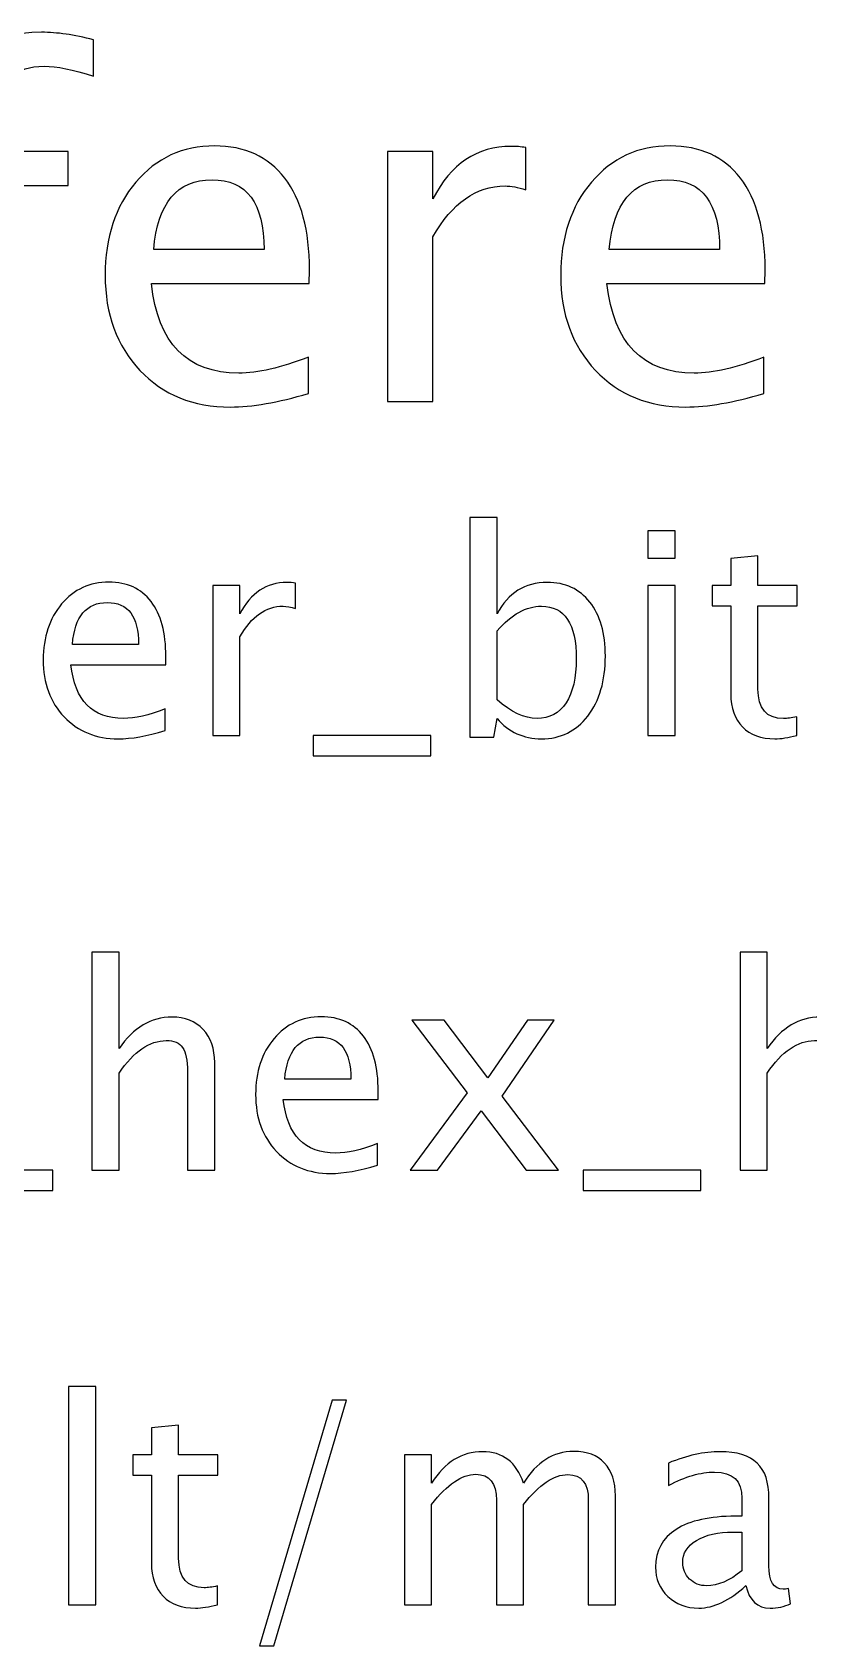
# Model space of a CAD drawing. Header units: centimetres. Extents: x -50 to 50, y -51 to 59.
# Drawn here: x 1.07 to 4.56, y 43.58 to 50.83 of the extents above; entities that cross this region are included whole.
import ezdxf

# ---------------------------------------------------------------- set-up
doc = ezdxf.new("R2010")
doc.units = ezdxf.units.CM
doc.header["$MEASUREMENT"] = 0
doc.layers.add('Layer 1', color=7, linetype='Continuous')

msp = doc.modelspace()

# ---------------------------------------------------------------- linework, layer by layer
at = {"layer": 'Layer 1'}
for points, knots in [([(0.7465, 49.17044), (0.7465, 49.17044), (0.7465, 50.13987), (0.7465, 50.13987), (0.7465, 50.13987), (0.7465, 50.13987), (0.5874, 50.13987), (0.5874, 50.13987), (0.5874, 50.13987), (0.5874, 50.13987), (0.5874, 50.29228), (0.5874, 50.29228), (0.5874, 50.29228), (0.5874, 50.29228), (0.7465, 50.29228), (0.7465, 50.29228), (0.7465, 50.29228), (0.7465, 50.29228), (0.7465, 50.42668), (0.7465, 50.42668), (0.7465, 50.42668), (0.7465, 50.69409), (0.86856, 50.82779), (1.11268, 50.82779), (1.11268, 50.82779), (1.18112, 50.82779), (1.25873, 50.8165), (1.34552, 50.79393), (1.34552, 50.79393), (1.34552, 50.79393), (1.34552, 50.63094), (1.34552, 50.63094), (1.34552, 50.63094), (1.25344, 50.66058), (1.17971, 50.67539), (1.12433, 50.67539), (1.12433, 50.67539), (1.05695, 50.67539), (1.01108, 50.65952), (0.98674, 50.62741), (0.98674, 50.62741), (0.96205, 50.59531), (0.9497, 50.53569), (0.9497, 50.44856), (0.9497, 50.44856), (0.9497, 50.44856), (0.9497, 50.29228), (0.9497, 50.29228), (0.9497, 50.29228), (0.9497, 50.29228), (1.23157, 50.29228), (1.23157, 50.29228), (1.23157, 50.29228), (1.23157, 50.29228), (1.23157, 50.13987), (1.23157, 50.13987), (1.23157, 50.13987), (1.23157, 50.13987), (0.9497, 50.13987), (0.9497, 50.13987), (0.9497, 50.13987), (0.9497, 50.13987), (0.9497, 49.17044), (0.9497, 49.17044), (0.9497, 49.17044), (0.9497, 49.17044), (0.7465, 49.17044), (0.7465, 49.17044)], [0, 0, 0, 0, 0.0555556, 0.0555556, 0.0555556, 0.0555556, 0.1111111, 0.1111111, 0.1111111, 0.1111111, 0.1666667, 0.1666667, 0.1666667, 0.1666667, 0.2222222, 0.2222222, 0.2222222, 0.2222222, 0.2777778, 0.2777778, 0.2777778, 0.2777778, 0.3333333, 0.3333333, 0.3333333, 0.3333333, 0.3888889, 0.3888889, 0.3888889, 0.3888889, 0.4444444, 0.4444444, 0.4444444, 0.4444444, 0.5, 0.5, 0.5, 0.5, 0.5555556, 0.5555556, 0.5555556, 0.5555556, 0.6111111, 0.6111111, 0.6111111, 0.6111111, 0.6666667, 0.6666667, 0.6666667, 0.6666667, 0.7222222, 0.7222222, 0.7222222, 0.7222222, 0.7777778, 0.7777778, 0.7777778, 0.7777778, 0.8333333, 0.8333333, 0.8333333, 0.8333333, 0.8888889, 0.8888889, 0.8888889, 0.8888889, 1, 1, 1, 1]), ([(2.31001, 49.20642), (2.17349, 49.1655), (2.05672, 49.14504), (1.95935, 49.14504), (1.95935, 49.14504), (1.79319, 49.14504), (1.65808, 49.20007), (1.55401, 49.30979), (1.55401, 49.30979), (1.44994, 49.4195), (1.39773, 49.56167), (1.39773, 49.73665), (1.39773, 49.73665), (1.39773, 49.90634), (1.44359, 50.04568), (1.53567, 50.15469), (1.53567, 50.15469), (1.62774, 50.26335), (1.74557, 50.31768), (1.88915, 50.31768), (1.88915, 50.31768), (2.02497, 50.31768), (2.1301, 50.26934), (2.20418, 50.17268), (2.20418, 50.17268), (2.27826, 50.07602), (2.31531, 49.93914), (2.31531, 49.7617), (2.31531, 49.7617), (2.31531, 49.7617), (2.31425, 49.69961), (2.31425, 49.69961), (2.31425, 49.69961), (2.31425, 49.69961), (1.60516, 49.69961), (1.60516, 49.69961), (1.60516, 49.69961), (1.6348, 49.4315), (1.76568, 49.29744), (1.99745, 49.29744), (1.99745, 49.29744), (2.08247, 49.29744), (2.18654, 49.32143), (2.31001, 49.36941), (2.31001, 49.36941), (2.31001, 49.36941), (2.31001, 49.20642), (2.31001, 49.20642)], [0, 0, 0, 0, 0.0769231, 0.0769231, 0.0769231, 0.0769231, 0.1538462, 0.1538462, 0.1538462, 0.1538462, 0.2307692, 0.2307692, 0.2307692, 0.2307692, 0.3076923, 0.3076923, 0.3076923, 0.3076923, 0.3846154, 0.3846154, 0.3846154, 0.3846154, 0.4615385, 0.4615385, 0.4615385, 0.4615385, 0.5384615, 0.5384615, 0.5384615, 0.5384615, 0.6153846, 0.6153846, 0.6153846, 0.6153846, 0.6923077, 0.6923077, 0.6923077, 0.6923077, 0.7692308, 0.7692308, 0.7692308, 0.7692308, 0.8461538, 0.8461538, 0.8461538, 0.8461538, 1, 1, 1, 1]), ([(2.66597, 49.17044), (2.66597, 49.17044), (2.66597, 50.29228), (2.66597, 50.29228), (2.66597, 50.29228), (2.66597, 50.29228), (2.86917, 50.29228), (2.86917, 50.29228), (2.86917, 50.29228), (2.86917, 50.29228), (2.86917, 50.08026), (2.86917, 50.08026), (2.86917, 50.08026), (2.94996, 50.23724), (3.06708, 50.31556), (3.22089, 50.31556), (3.22089, 50.31556), (3.2417, 50.31556), (3.26358, 50.31379), (3.28615, 50.31027), (3.28615, 50.31027), (3.28615, 50.31027), (3.28615, 50.12012), (3.28615, 50.12012), (3.28615, 50.12012), (3.25088, 50.13176), (3.21983, 50.13776), (3.19302, 50.13776), (3.19302, 50.13776), (3.0639, 50.13776), (2.95595, 50.06156), (2.86917, 49.90881), (2.86917, 49.90881), (2.86917, 49.90881), (2.86917, 49.17044), (2.86917, 49.17044), (2.86917, 49.17044), (2.86917, 49.17044), (2.66597, 49.17044), (2.66597, 49.17044)], [0, 0, 0, 0, 0.0909091, 0.0909091, 0.0909091, 0.0909091, 0.1818182, 0.1818182, 0.1818182, 0.1818182, 0.2727273, 0.2727273, 0.2727273, 0.2727273, 0.3636364, 0.3636364, 0.3636364, 0.3636364, 0.4545455, 0.4545455, 0.4545455, 0.4545455, 0.5454545, 0.5454545, 0.5454545, 0.5454545, 0.6363636, 0.6363636, 0.6363636, 0.6363636, 0.7272727, 0.7272727, 0.7272727, 0.7272727, 0.8181818, 0.8181818, 0.8181818, 0.8181818, 1, 1, 1, 1]), ([(4.35542, 49.20642), (4.2189, 49.1655), (4.10213, 49.14504), (4.00476, 49.14504), (4.00476, 49.14504), (3.8386, 49.14504), (3.70349, 49.20007), (3.59942, 49.30979), (3.59942, 49.30979), (3.49535, 49.4195), (3.44314, 49.56167), (3.44314, 49.73665), (3.44314, 49.73665), (3.44314, 49.90634), (3.489, 50.04568), (3.58108, 50.15469), (3.58108, 50.15469), (3.67315, 50.26335), (3.79098, 50.31768), (3.93456, 50.31768), (3.93456, 50.31768), (4.07038, 50.31768), (4.17551, 50.26934), (4.24959, 50.17268), (4.24959, 50.17268), (4.32367, 50.07602), (4.36072, 49.93914), (4.36072, 49.7617), (4.36072, 49.7617), (4.36072, 49.7617), (4.35966, 49.69961), (4.35966, 49.69961), (4.35966, 49.69961), (4.35966, 49.69961), (3.65057, 49.69961), (3.65057, 49.69961), (3.65057, 49.69961), (3.68021, 49.4315), (3.81109, 49.29744), (4.04286, 49.29744), (4.04286, 49.29744), (4.12788, 49.29744), (4.23195, 49.32143), (4.35542, 49.36941), (4.35542, 49.36941), (4.35542, 49.36941), (4.35542, 49.20642), (4.35542, 49.20642)], [0, 0, 0, 0, 0.0769231, 0.0769231, 0.0769231, 0.0769231, 0.1538462, 0.1538462, 0.1538462, 0.1538462, 0.2307692, 0.2307692, 0.2307692, 0.2307692, 0.3076923, 0.3076923, 0.3076923, 0.3076923, 0.3846154, 0.3846154, 0.3846154, 0.3846154, 0.4615385, 0.4615385, 0.4615385, 0.4615385, 0.5384615, 0.5384615, 0.5384615, 0.5384615, 0.6153846, 0.6153846, 0.6153846, 0.6153846, 0.6923077, 0.6923077, 0.6923077, 0.6923077, 0.7692308, 0.7692308, 0.7692308, 0.7692308, 0.8461538, 0.8461538, 0.8461538, 0.8461538, 1, 1, 1, 1]), ([(1.61575, 49.85201), (1.61575, 49.85201), (2.11105, 49.85201), (2.11105, 49.85201), (2.11105, 49.85201), (2.11105, 50.06085), (2.03308, 50.16527), (1.87751, 50.16527), (1.87751, 50.16527), (1.72088, 50.16527), (1.63374, 50.06085), (1.61575, 49.85201)], [0, 0, 0, 0, 0.25, 0.25, 0.25, 0.25, 0.5, 0.5, 0.5, 0.5, 1, 1, 1, 1]), ([(3.66116, 49.85201), (3.66116, 49.85201), (4.15646, 49.85201), (4.15646, 49.85201), (4.15646, 49.85201), (4.15646, 50.06085), (4.07849, 50.16527), (3.92292, 50.16527), (3.92292, 50.16527), (3.76629, 50.16527), (3.67915, 50.06085), (3.66116, 49.85201)], [0, 0, 0, 0, 0.25, 0.25, 0.25, 0.25, 0.5, 0.5, 0.5, 0.5, 1, 1, 1, 1]), ([(3.03536, 47.66282), (3.03536, 47.66282), (3.03536, 48.64961), (3.03536, 48.64961), (3.03536, 48.64961), (3.03536, 48.64961), (3.15728, 48.64961), (3.15728, 48.64961), (3.15728, 48.64961), (3.15728, 48.64961), (3.15728, 48.21633), (3.15728, 48.21633), (3.15728, 48.21633), (3.20723, 48.31052), (3.28238, 48.35751), (3.38249, 48.35751), (3.38249, 48.35751), (3.46356, 48.35751), (3.52727, 48.32809), (3.57384, 48.26903), (3.57384, 48.26903), (3.62041, 48.20998), (3.64369, 48.12933), (3.64369, 48.0271), (3.64369, 48.0271), (3.64369, 47.91576), (3.61723, 47.8258), (3.56453, 47.75765), (3.56453, 47.75765), (3.51182, 47.68928), (3.4424, 47.6552), (3.35646, 47.6552), (3.35646, 47.6552), (3.27666, 47.6552), (3.2102, 47.68568), (3.15728, 47.74685), (3.15728, 47.74685), (3.15728, 47.74685), (3.14246, 47.66282), (3.14246, 47.66282), (3.14246, 47.66282), (3.14246, 47.66282), (3.03536, 47.66282), (3.03536, 47.66282)], [0, 0, 0, 0, 0.0833333, 0.0833333, 0.0833333, 0.0833333, 0.1666667, 0.1666667, 0.1666667, 0.1666667, 0.25, 0.25, 0.25, 0.25, 0.3333333, 0.3333333, 0.3333333, 0.3333333, 0.4166667, 0.4166667, 0.4166667, 0.4166667, 0.5, 0.5, 0.5, 0.5, 0.5833333, 0.5833333, 0.5833333, 0.5833333, 0.6666667, 0.6666667, 0.6666667, 0.6666667, 0.75, 0.75, 0.75, 0.75, 0.8333333, 0.8333333, 0.8333333, 0.8333333, 1, 1, 1, 1]), ([(3.83461, 48.46673), (3.83461, 48.46673), (3.83461, 48.58865), (3.83461, 48.58865), (3.83461, 48.58865), (3.83461, 48.58865), (3.95653, 48.58865), (3.95653, 48.58865), (3.95653, 48.58865), (3.95653, 48.58865), (3.95653, 48.46673), (3.95653, 48.46673), (3.95653, 48.46673), (3.95653, 48.46673), (3.83461, 48.46673), (3.83461, 48.46673)], [0, 0, 0, 0, 0.2, 0.2, 0.2, 0.2, 0.4, 0.4, 0.4, 0.4, 0.6, 0.6, 0.6, 0.6, 1, 1, 1, 1]), ([(4.50263, 47.67065), (4.46495, 47.66028), (4.43215, 47.6552), (4.40442, 47.6552), (4.40442, 47.6552), (4.34219, 47.6552), (4.29372, 47.67298), (4.259, 47.70854), (4.259, 47.70854), (4.22408, 47.7441), (4.20672, 47.79342), (4.20672, 47.85671), (4.20672, 47.85671), (4.20672, 47.85671), (4.20672, 48.2521), (4.20672, 48.2521), (4.20672, 48.2521), (4.20672, 48.2521), (4.12248, 48.2521), (4.12248, 48.2521), (4.12248, 48.2521), (4.12248, 48.2521), (4.12248, 48.34354), (4.12248, 48.34354), (4.12248, 48.34354), (4.12248, 48.34354), (4.20672, 48.34354), (4.20672, 48.34354), (4.20672, 48.34354), (4.20672, 48.34354), (4.20672, 48.46525), (4.20672, 48.46525), (4.20672, 48.46525), (4.20672, 48.46525), (4.32864, 48.47689), (4.32864, 48.47689), (4.32864, 48.47689), (4.32864, 48.47689), (4.32864, 48.34354), (4.32864, 48.34354), (4.32864, 48.34354), (4.32864, 48.34354), (4.50517, 48.34354), (4.50517, 48.34354), (4.50517, 48.34354), (4.50517, 48.34354), (4.50517, 48.2521), (4.50517, 48.2521), (4.50517, 48.2521), (4.50517, 48.2521), (4.32864, 48.2521), (4.32864, 48.2521), (4.32864, 48.2521), (4.32864, 48.2521), (4.32864, 47.87872), (4.32864, 47.87872), (4.32864, 47.87872), (4.32864, 47.79067), (4.36695, 47.74664), (4.44336, 47.74664), (4.44336, 47.74664), (4.45966, 47.74664), (4.47935, 47.74939), (4.50263, 47.75468), (4.50263, 47.75468), (4.50263, 47.75468), (4.50263, 47.67065), (4.50263, 47.67065)], [0, 0, 0, 0, 0.0555556, 0.0555556, 0.0555556, 0.0555556, 0.1111111, 0.1111111, 0.1111111, 0.1111111, 0.1666667, 0.1666667, 0.1666667, 0.1666667, 0.2222222, 0.2222222, 0.2222222, 0.2222222, 0.2777778, 0.2777778, 0.2777778, 0.2777778, 0.3333333, 0.3333333, 0.3333333, 0.3333333, 0.3888889, 0.3888889, 0.3888889, 0.3888889, 0.4444444, 0.4444444, 0.4444444, 0.4444444, 0.5, 0.5, 0.5, 0.5, 0.5555556, 0.5555556, 0.5555556, 0.5555556, 0.6111111, 0.6111111, 0.6111111, 0.6111111, 0.6666667, 0.6666667, 0.6666667, 0.6666667, 0.7222222, 0.7222222, 0.7222222, 0.7222222, 0.7777778, 0.7777778, 0.7777778, 0.7777778, 0.8333333, 0.8333333, 0.8333333, 0.8333333, 0.8888889, 0.8888889, 0.8888889, 0.8888889, 1, 1, 1, 1]), ([(1.66715, 47.69203), (1.58524, 47.66748), (1.51517, 47.6552), (1.45675, 47.6552), (1.45675, 47.6552), (1.35706, 47.6552), (1.27599, 47.68822), (1.21355, 47.75405), (1.21355, 47.75405), (1.15111, 47.81988), (1.11978, 47.90518), (1.11978, 48.01017), (1.11978, 48.01017), (1.11978, 48.11198), (1.1473, 48.19559), (1.20254, 48.26099), (1.20254, 48.26099), (1.25779, 48.32618), (1.32848, 48.35878), (1.41463, 48.35878), (1.41463, 48.35878), (1.49612, 48.35878), (1.5592, 48.32978), (1.60365, 48.27179), (1.60365, 48.27179), (1.6481, 48.21379), (1.67033, 48.13166), (1.67033, 48.02519), (1.67033, 48.02519), (1.67033, 48.02519), (1.66969, 47.98794), (1.66969, 47.98794), (1.66969, 47.98794), (1.66969, 47.98794), (1.24424, 47.98794), (1.24424, 47.98794), (1.24424, 47.98794), (1.26202, 47.82707), (1.34055, 47.74664), (1.47961, 47.74664), (1.47961, 47.74664), (1.53063, 47.74664), (1.59307, 47.76103), (1.66715, 47.78982), (1.66715, 47.78982), (1.66715, 47.78982), (1.66715, 47.69203), (1.66715, 47.69203)], [0, 0, 0, 0, 0.0769231, 0.0769231, 0.0769231, 0.0769231, 0.1538462, 0.1538462, 0.1538462, 0.1538462, 0.2307692, 0.2307692, 0.2307692, 0.2307692, 0.3076923, 0.3076923, 0.3076923, 0.3076923, 0.3846154, 0.3846154, 0.3846154, 0.3846154, 0.4615385, 0.4615385, 0.4615385, 0.4615385, 0.5384615, 0.5384615, 0.5384615, 0.5384615, 0.6153846, 0.6153846, 0.6153846, 0.6153846, 0.6923077, 0.6923077, 0.6923077, 0.6923077, 0.7692308, 0.7692308, 0.7692308, 0.7692308, 0.8461538, 0.8461538, 0.8461538, 0.8461538, 1, 1, 1, 1]), ([(1.88072, 47.67044), (1.88072, 47.67044), (1.88072, 48.34354), (1.88072, 48.34354), (1.88072, 48.34354), (1.88072, 48.34354), (2.00264, 48.34354), (2.00264, 48.34354), (2.00264, 48.34354), (2.00264, 48.34354), (2.00264, 48.21633), (2.00264, 48.21633), (2.00264, 48.21633), (2.05111, 48.31052), (2.12139, 48.35751), (2.21367, 48.35751), (2.21367, 48.35751), (2.22616, 48.35751), (2.23928, 48.35645), (2.25283, 48.35434), (2.25283, 48.35434), (2.25283, 48.35434), (2.25283, 48.24025), (2.25283, 48.24025), (2.25283, 48.24025), (2.23166, 48.24723), (2.21304, 48.25083), (2.19695, 48.25083), (2.19695, 48.25083), (2.11948, 48.25083), (2.05471, 48.20511), (2.00264, 48.11346), (2.00264, 48.11346), (2.00264, 48.11346), (2.00264, 47.67044), (2.00264, 47.67044), (2.00264, 47.67044), (2.00264, 47.67044), (1.88072, 47.67044), (1.88072, 47.67044)], [0, 0, 0, 0, 0.0909091, 0.0909091, 0.0909091, 0.0909091, 0.1818182, 0.1818182, 0.1818182, 0.1818182, 0.2727273, 0.2727273, 0.2727273, 0.2727273, 0.3636364, 0.3636364, 0.3636364, 0.3636364, 0.4545455, 0.4545455, 0.4545455, 0.4545455, 0.5454545, 0.5454545, 0.5454545, 0.5454545, 0.6363636, 0.6363636, 0.6363636, 0.6363636, 0.7272727, 0.7272727, 0.7272727, 0.7272727, 0.8181818, 0.8181818, 0.8181818, 0.8181818, 1, 1, 1, 1]), ([(3.83461, 47.67044), (3.83461, 47.67044), (3.83461, 48.34354), (3.83461, 48.34354), (3.83461, 48.34354), (3.83461, 48.34354), (3.95653, 48.34354), (3.95653, 48.34354), (3.95653, 48.34354), (3.95653, 48.34354), (3.95653, 47.67044), (3.95653, 47.67044), (3.95653, 47.67044), (3.95653, 47.67044), (3.83461, 47.67044), (3.83461, 47.67044)], [0, 0, 0, 0, 0.2, 0.2, 0.2, 0.2, 0.4, 0.4, 0.4, 0.4, 0.6, 0.6, 0.6, 0.6, 1, 1, 1, 1]), ([(1.25059, 48.07938), (1.25059, 48.07938), (1.54777, 48.07938), (1.54777, 48.07938), (1.54777, 48.07938), (1.54777, 48.20469), (1.50099, 48.26734), (1.40765, 48.26734), (1.40765, 48.26734), (1.31367, 48.26734), (1.26139, 48.20469), (1.25059, 48.07938)], [0, 0, 0, 0, 0.25, 0.25, 0.25, 0.25, 0.5, 0.5, 0.5, 0.5, 1, 1, 1, 1]), ([(3.15728, 47.83088), (3.22015, 47.77479), (3.28005, 47.74664), (3.33699, 47.74664), (3.33699, 47.74664), (3.39308, 47.74664), (3.43647, 47.77014), (3.46695, 47.81691), (3.46695, 47.81691), (3.49764, 47.86369), (3.51288, 47.92952), (3.51288, 48.01461), (3.51288, 48.01461), (3.51288, 48.17209), (3.46081, 48.25083), (3.35667, 48.25083), (3.35667, 48.25083), (3.28851, 48.25083), (3.22205, 48.214), (3.15728, 48.14013), (3.15728, 48.14013), (3.15728, 48.14013), (3.15728, 47.83088), (3.15728, 47.83088)], [0, 0, 0, 0, 0.1428571, 0.1428571, 0.1428571, 0.1428571, 0.2857143, 0.2857143, 0.2857143, 0.2857143, 0.4285714, 0.4285714, 0.4285714, 0.4285714, 0.5714286, 0.5714286, 0.5714286, 0.5714286, 0.7142857, 0.7142857, 0.7142857, 0.7142857, 1, 1, 1, 1]), ([(2.33178, 47.579), (2.33178, 47.579), (2.33178, 47.67044), (2.33178, 47.67044), (2.33178, 47.67044), (2.33178, 47.67044), (2.8601, 47.67044), (2.8601, 47.67044), (2.8601, 47.67044), (2.8601, 47.67044), (2.8601, 47.579), (2.8601, 47.579), (2.8601, 47.579), (2.8601, 47.579), (2.33178, 47.579), (2.33178, 47.579)], [0, 0, 0, 0, 0.2, 0.2, 0.2, 0.2, 0.4, 0.4, 0.4, 0.4, 0.6, 0.6, 0.6, 0.6, 1, 1, 1, 1]), ([(1.33833, 45.71887), (1.33833, 45.71887), (1.33833, 46.69804), (1.33833, 46.69804), (1.33833, 46.69804), (1.33833, 46.69804), (1.46025, 46.69804), (1.46025, 46.69804), (1.46025, 46.69804), (1.46025, 46.69804), (1.46025, 46.26476), (1.46025, 46.26476), (1.46025, 46.26476), (1.52481, 46.35895), (1.60397, 46.40594), (1.69753, 46.40594), (1.69753, 46.40594), (1.75637, 46.40594), (1.80315, 46.38753), (1.83765, 46.35048), (1.83765, 46.35048), (1.87215, 46.31365), (1.88951, 46.26391), (1.88951, 46.20168), (1.88951, 46.20168), (1.88951, 46.20168), (1.88951, 45.71887), (1.88951, 45.71887), (1.88951, 45.71887), (1.88951, 45.71887), (1.76759, 45.71887), (1.76759, 45.71887), (1.76759, 45.71887), (1.76759, 45.71887), (1.76759, 46.16189), (1.76759, 46.16189), (1.76759, 46.16189), (1.76759, 46.21184), (1.76018, 46.2474), (1.74558, 46.26857), (1.74558, 46.26857), (1.73076, 46.28995), (1.70642, 46.30053), (1.67234, 46.30053), (1.67234, 46.30053), (1.59741, 46.30053), (1.52671, 46.25164), (1.46025, 46.15385), (1.46025, 46.15385), (1.46025, 46.15385), (1.46025, 45.71887), (1.46025, 45.71887), (1.46025, 45.71887), (1.46025, 45.71887), (1.33833, 45.71887), (1.33833, 45.71887)], [0, 0, 0, 0, 0.0666667, 0.0666667, 0.0666667, 0.0666667, 0.1333333, 0.1333333, 0.1333333, 0.1333333, 0.2, 0.2, 0.2, 0.2, 0.2666667, 0.2666667, 0.2666667, 0.2666667, 0.3333333, 0.3333333, 0.3333333, 0.3333333, 0.4, 0.4, 0.4, 0.4, 0.4666667, 0.4666667, 0.4666667, 0.4666667, 0.5333333, 0.5333333, 0.5333333, 0.5333333, 0.6, 0.6, 0.6, 0.6, 0.6666667, 0.6666667, 0.6666667, 0.6666667, 0.7333333, 0.7333333, 0.7333333, 0.7333333, 0.8, 0.8, 0.8, 0.8, 0.8666667, 0.8666667, 0.8666667, 0.8666667, 1, 1, 1, 1]), ([(4.24811, 45.71887), (4.24811, 45.71887), (4.24811, 46.69804), (4.24811, 46.69804), (4.24811, 46.69804), (4.24811, 46.69804), (4.37003, 46.69804), (4.37003, 46.69804), (4.37003, 46.69804), (4.37003, 46.69804), (4.37003, 46.26476), (4.37003, 46.26476), (4.37003, 46.26476), (4.43459, 46.35895), (4.51375, 46.40594), (4.60731, 46.40594), (4.60731, 46.40594), (4.66615, 46.40594), (4.71293, 46.38753), (4.74743, 46.35048), (4.74743, 46.35048), (4.78193, 46.31365), (4.79929, 46.26391), (4.79929, 46.20168), (4.79929, 46.20168), (4.79929, 46.20168), (4.79929, 45.71887), (4.79929, 45.71887), (4.79929, 45.71887), (4.79929, 45.71887), (4.67737, 45.71887), (4.67737, 45.71887), (4.67737, 45.71887), (4.67737, 45.71887), (4.67737, 46.16189), (4.67737, 46.16189), (4.67737, 46.16189), (4.67737, 46.21184), (4.66996, 46.2474), (4.65536, 46.26857), (4.65536, 46.26857), (4.64054, 46.28995), (4.6162, 46.30053), (4.58212, 46.30053), (4.58212, 46.30053), (4.50719, 46.30053), (4.43649, 46.25164), (4.37003, 46.15385), (4.37003, 46.15385), (4.37003, 46.15385), (4.37003, 45.71887), (4.37003, 45.71887), (4.37003, 45.71887), (4.37003, 45.71887), (4.24811, 45.71887), (4.24811, 45.71887)], [0, 0, 0, 0, 0.0666667, 0.0666667, 0.0666667, 0.0666667, 0.1333333, 0.1333333, 0.1333333, 0.1333333, 0.2, 0.2, 0.2, 0.2, 0.2666667, 0.2666667, 0.2666667, 0.2666667, 0.3333333, 0.3333333, 0.3333333, 0.3333333, 0.4, 0.4, 0.4, 0.4, 0.4666667, 0.4666667, 0.4666667, 0.4666667, 0.5333333, 0.5333333, 0.5333333, 0.5333333, 0.6, 0.6, 0.6, 0.6, 0.6666667, 0.6666667, 0.6666667, 0.6666667, 0.7333333, 0.7333333, 0.7333333, 0.7333333, 0.8, 0.8, 0.8, 0.8, 0.8666667, 0.8666667, 0.8666667, 0.8666667, 1, 1, 1, 1]), ([(2.62061, 45.74046), (2.5387, 45.71591), (2.46863, 45.70363), (2.41021, 45.70363), (2.41021, 45.70363), (2.31052, 45.70363), (2.22945, 45.73665), (2.16701, 45.80248), (2.16701, 45.80248), (2.10457, 45.86831), (2.07324, 45.95361), (2.07324, 46.0586), (2.07324, 46.0586), (2.07324, 46.16041), (2.10076, 46.24402), (2.156, 46.30942), (2.156, 46.30942), (2.21125, 46.37461), (2.28194, 46.40721), (2.36809, 46.40721), (2.36809, 46.40721), (2.44958, 46.40721), (2.51266, 46.37821), (2.55711, 46.32022), (2.55711, 46.32022), (2.60156, 46.26222), (2.62379, 46.18009), (2.62379, 46.07362), (2.62379, 46.07362), (2.62379, 46.07362), (2.62315, 46.03637), (2.62315, 46.03637), (2.62315, 46.03637), (2.62315, 46.03637), (2.1977, 46.03637), (2.1977, 46.03637), (2.1977, 46.03637), (2.21548, 45.8755), (2.29401, 45.79507), (2.43307, 45.79507), (2.43307, 45.79507), (2.48409, 45.79507), (2.54653, 45.80946), (2.62061, 45.83825), (2.62061, 45.83825), (2.62061, 45.83825), (2.62061, 45.74046), (2.62061, 45.74046)], [0, 0, 0, 0, 0.0769231, 0.0769231, 0.0769231, 0.0769231, 0.1538462, 0.1538462, 0.1538462, 0.1538462, 0.2307692, 0.2307692, 0.2307692, 0.2307692, 0.3076923, 0.3076923, 0.3076923, 0.3076923, 0.3846154, 0.3846154, 0.3846154, 0.3846154, 0.4615385, 0.4615385, 0.4615385, 0.4615385, 0.5384615, 0.5384615, 0.5384615, 0.5384615, 0.6153846, 0.6153846, 0.6153846, 0.6153846, 0.6923077, 0.6923077, 0.6923077, 0.6923077, 0.7692308, 0.7692308, 0.7692308, 0.7692308, 0.8461538, 0.8461538, 0.8461538, 0.8461538, 1, 1, 1, 1]), ([(2.76687, 45.71887), (2.76687, 45.71887), (3.0232, 46.06622), (3.0232, 46.06622), (3.0232, 46.06622), (3.0232, 46.06622), (2.77449, 46.39197), (2.77449, 46.39197), (2.77449, 46.39197), (2.77449, 46.39197), (2.91991, 46.39197), (2.91991, 46.39197), (2.91991, 46.39197), (2.91991, 46.39197), (3.11633, 46.13268), (3.11633, 46.13268), (3.11633, 46.13268), (3.11633, 46.13268), (3.29413, 46.39197), (3.29413, 46.39197), (3.29413, 46.39197), (3.29413, 46.39197), (3.4133, 46.39197), (3.4133, 46.39197), (3.4133, 46.39197), (3.4133, 46.39197), (3.18047, 46.05055), (3.18047, 46.05055), (3.18047, 46.05055), (3.18047, 46.05055), (3.43362, 45.71887), (3.43362, 45.71887), (3.43362, 45.71887), (3.43362, 45.71887), (3.28821, 45.71887), (3.28821, 45.71887), (3.28821, 45.71887), (3.28821, 45.71887), (3.08543, 45.98557), (3.08543, 45.98557), (3.08543, 45.98557), (3.08543, 45.98557), (2.88921, 45.71887), (2.88921, 45.71887), (2.88921, 45.71887), (2.88921, 45.71887), (2.76687, 45.71887), (2.76687, 45.71887)], [0, 0, 0, 0, 0.0769231, 0.0769231, 0.0769231, 0.0769231, 0.1538462, 0.1538462, 0.1538462, 0.1538462, 0.2307692, 0.2307692, 0.2307692, 0.2307692, 0.3076923, 0.3076923, 0.3076923, 0.3076923, 0.3846154, 0.3846154, 0.3846154, 0.3846154, 0.4615385, 0.4615385, 0.4615385, 0.4615385, 0.5384615, 0.5384615, 0.5384615, 0.5384615, 0.6153846, 0.6153846, 0.6153846, 0.6153846, 0.6923077, 0.6923077, 0.6923077, 0.6923077, 0.7692308, 0.7692308, 0.7692308, 0.7692308, 0.8461538, 0.8461538, 0.8461538, 0.8461538, 1, 1, 1, 1]), ([(2.20405, 46.12781), (2.20405, 46.12781), (2.50123, 46.12781), (2.50123, 46.12781), (2.50123, 46.12781), (2.50123, 46.25312), (2.45445, 46.31577), (2.36111, 46.31577), (2.36111, 46.31577), (2.26713, 46.31577), (2.21485, 46.25312), (2.20405, 46.12781)], [0, 0, 0, 0, 0.25, 0.25, 0.25, 0.25, 0.5, 0.5, 0.5, 0.5, 1, 1, 1, 1]), ([(0.63475, 45.62743), (0.63475, 45.62743), (0.63475, 45.71887), (0.63475, 45.71887), (0.63475, 45.71887), (0.63475, 45.71887), (1.16307, 45.71887), (1.16307, 45.71887), (1.16307, 45.71887), (1.16307, 45.71887), (1.16307, 45.62743), (1.16307, 45.62743), (1.16307, 45.62743), (1.16307, 45.62743), (0.63475, 45.62743), (0.63475, 45.62743)], [0, 0, 0, 0, 0.2, 0.2, 0.2, 0.2, 0.4, 0.4, 0.4, 0.4, 0.6, 0.6, 0.6, 0.6, 1, 1, 1, 1]), ([(3.54453, 45.62743), (3.54453, 45.62743), (3.54453, 45.71887), (3.54453, 45.71887), (3.54453, 45.71887), (3.54453, 45.71887), (4.07285, 45.71887), (4.07285, 45.71887), (4.07285, 45.71887), (4.07285, 45.71887), (4.07285, 45.62743), (4.07285, 45.62743), (4.07285, 45.62743), (4.07285, 45.62743), (3.54453, 45.62743), (3.54453, 45.62743)], [0, 0, 0, 0, 0.2, 0.2, 0.2, 0.2, 0.4, 0.4, 0.4, 0.4, 0.6, 0.6, 0.6, 0.6, 1, 1, 1, 1]), ([(1.23366, 43.7673), (1.23366, 43.7673), (1.23366, 44.74647), (1.23366, 44.74647), (1.23366, 44.74647), (1.23366, 44.74647), (1.35558, 44.74647), (1.35558, 44.74647), (1.35558, 44.74647), (1.35558, 44.74647), (1.35558, 43.7673), (1.35558, 43.7673), (1.35558, 43.7673), (1.35558, 43.7673), (1.23366, 43.7673), (1.23366, 43.7673)], [0, 0, 0, 0, 0.2, 0.2, 0.2, 0.2, 0.4, 0.4, 0.4, 0.4, 0.6, 0.6, 0.6, 0.6, 1, 1, 1, 1]), ([(2.09091, 43.58315), (2.09091, 43.58315), (2.41751, 44.68551), (2.41751, 44.68551), (2.41751, 44.68551), (2.41751, 44.68551), (2.48207, 44.68551), (2.48207, 44.68551), (2.48207, 44.68551), (2.48207, 44.68551), (2.15547, 43.58315), (2.15547, 43.58315), (2.15547, 43.58315), (2.15547, 43.58315), (2.09091, 43.58315), (2.09091, 43.58315)], [0, 0, 0, 0, 0.2, 0.2, 0.2, 0.2, 0.4, 0.4, 0.4, 0.4, 0.6, 0.6, 0.6, 0.6, 1, 1, 1, 1]), ([(1.90168, 43.76751), (1.864, 43.75714), (1.8312, 43.75206), (1.80347, 43.75206), (1.80347, 43.75206), (1.74124, 43.75206), (1.69277, 43.76984), (1.65805, 43.8054), (1.65805, 43.8054), (1.62313, 43.84096), (1.60577, 43.89028), (1.60577, 43.95357), (1.60577, 43.95357), (1.60577, 43.95357), (1.60577, 44.34896), (1.60577, 44.34896), (1.60577, 44.34896), (1.60577, 44.34896), (1.52153, 44.34896), (1.52153, 44.34896), (1.52153, 44.34896), (1.52153, 44.34896), (1.52153, 44.4404), (1.52153, 44.4404), (1.52153, 44.4404), (1.52153, 44.4404), (1.60577, 44.4404), (1.60577, 44.4404), (1.60577, 44.4404), (1.60577, 44.4404), (1.60577, 44.56211), (1.60577, 44.56211), (1.60577, 44.56211), (1.60577, 44.56211), (1.72769, 44.57375), (1.72769, 44.57375), (1.72769, 44.57375), (1.72769, 44.57375), (1.72769, 44.4404), (1.72769, 44.4404), (1.72769, 44.4404), (1.72769, 44.4404), (1.90422, 44.4404), (1.90422, 44.4404), (1.90422, 44.4404), (1.90422, 44.4404), (1.90422, 44.34896), (1.90422, 44.34896), (1.90422, 44.34896), (1.90422, 44.34896), (1.72769, 44.34896), (1.72769, 44.34896), (1.72769, 44.34896), (1.72769, 44.34896), (1.72769, 43.97558), (1.72769, 43.97558), (1.72769, 43.97558), (1.72769, 43.88753), (1.766, 43.8435), (1.84241, 43.8435), (1.84241, 43.8435), (1.85871, 43.8435), (1.8784, 43.84625), (1.90168, 43.85154), (1.90168, 43.85154), (1.90168, 43.85154), (1.90168, 43.76751), (1.90168, 43.76751)], [0, 0, 0, 0, 0.0555556, 0.0555556, 0.0555556, 0.0555556, 0.1111111, 0.1111111, 0.1111111, 0.1111111, 0.1666667, 0.1666667, 0.1666667, 0.1666667, 0.2222222, 0.2222222, 0.2222222, 0.2222222, 0.2777778, 0.2777778, 0.2777778, 0.2777778, 0.3333333, 0.3333333, 0.3333333, 0.3333333, 0.3888889, 0.3888889, 0.3888889, 0.3888889, 0.4444444, 0.4444444, 0.4444444, 0.4444444, 0.5, 0.5, 0.5, 0.5, 0.5555556, 0.5555556, 0.5555556, 0.5555556, 0.6111111, 0.6111111, 0.6111111, 0.6111111, 0.6666667, 0.6666667, 0.6666667, 0.6666667, 0.7222222, 0.7222222, 0.7222222, 0.7222222, 0.7777778, 0.7777778, 0.7777778, 0.7777778, 0.8333333, 0.8333333, 0.8333333, 0.8333333, 0.8888889, 0.8888889, 0.8888889, 0.8888889, 1, 1, 1, 1]), ([(2.74157, 43.7673), (2.74157, 43.7673), (2.74157, 44.4404), (2.74157, 44.4404), (2.74157, 44.4404), (2.74157, 44.4404), (2.86349, 44.4404), (2.86349, 44.4404), (2.86349, 44.4404), (2.86349, 44.4404), (2.86349, 44.31319), (2.86349, 44.31319), (2.86349, 44.31319), (2.92297, 44.40738), (2.99917, 44.45437), (3.09251, 44.45437), (3.09251, 44.45437), (3.18247, 44.45437), (3.24364, 44.40738), (3.27624, 44.31319), (3.27624, 44.31319), (3.33403, 44.40823), (3.40938, 44.45564), (3.50188, 44.45564), (3.50188, 44.45564), (3.56093, 44.45564), (3.60686, 44.43828), (3.63967, 44.40336), (3.63967, 44.40336), (3.67248, 44.36843), (3.68899, 44.31954), (3.68899, 44.25667), (3.68899, 44.25667), (3.68899, 44.25667), (3.68899, 43.7673), (3.68899, 43.7673), (3.68899, 43.7673), (3.68899, 43.7673), (3.56707, 43.7673), (3.56707, 43.7673), (3.56707, 43.7673), (3.56707, 43.7673), (3.56707, 44.23657), (3.56707, 44.23657), (3.56707, 44.23657), (3.56707, 44.31319), (3.53659, 44.3515), (3.47563, 44.3515), (3.47563, 44.3515), (3.41234, 44.3515), (3.34588, 44.30684), (3.27624, 44.2173), (3.27624, 44.2173), (3.27624, 44.2173), (3.27624, 43.7673), (3.27624, 43.7673), (3.27624, 43.7673), (3.27624, 43.7673), (3.15432, 43.7673), (3.15432, 43.7673), (3.15432, 43.7673), (3.15432, 43.7673), (3.15432, 44.23699), (3.15432, 44.23699), (3.15432, 44.23699), (3.15432, 44.31425), (3.12342, 44.35277), (3.0614, 44.35277), (3.0614, 44.35277), (2.9998, 44.35277), (2.93376, 44.3079), (2.86349, 44.21794), (2.86349, 44.21794), (2.86349, 44.21794), (2.86349, 43.7673), (2.86349, 43.7673), (2.86349, 43.7673), (2.86349, 43.7673), (2.74157, 43.7673), (2.74157, 43.7673)], [0, 0, 0, 0, 0.047619, 0.047619, 0.047619, 0.047619, 0.0952381, 0.0952381, 0.0952381, 0.0952381, 0.1428571, 0.1428571, 0.1428571, 0.1428571, 0.1904762, 0.1904762, 0.1904762, 0.1904762, 0.2380952, 0.2380952, 0.2380952, 0.2380952, 0.2857143, 0.2857143, 0.2857143, 0.2857143, 0.3333333, 0.3333333, 0.3333333, 0.3333333, 0.3809524, 0.3809524, 0.3809524, 0.3809524, 0.4285714, 0.4285714, 0.4285714, 0.4285714, 0.4761905, 0.4761905, 0.4761905, 0.4761905, 0.5238095, 0.5238095, 0.5238095, 0.5238095, 0.5714286, 0.5714286, 0.5714286, 0.5714286, 0.6190476, 0.6190476, 0.6190476, 0.6190476, 0.6666667, 0.6666667, 0.6666667, 0.6666667, 0.7142857, 0.7142857, 0.7142857, 0.7142857, 0.7619048, 0.7619048, 0.7619048, 0.7619048, 0.8095238, 0.8095238, 0.8095238, 0.8095238, 0.8571429, 0.8571429, 0.8571429, 0.8571429, 0.9047619, 0.9047619, 0.9047619, 0.9047619, 1, 1, 1, 1]), ([(4.27425, 43.85303), (4.20102, 43.78572), (4.13053, 43.75206), (4.0628, 43.75206), (4.0628, 43.75206), (4.00713, 43.75206), (3.96077, 43.76942), (3.92416, 43.80434), (3.92416, 43.80434), (3.88733, 43.83927), (3.86891, 43.88329), (3.86891, 43.93642), (3.86891, 43.93642), (3.86891, 44.00987), (3.89981, 44.06639), (3.96162, 44.10576), (3.96162, 44.10576), (4.02343, 44.14513), (4.11212, 44.16481), (4.22769, 44.16481), (4.22769, 44.16481), (4.22769, 44.16481), (4.25626, 44.16481), (4.25626, 44.16481), (4.25626, 44.16481), (4.25626, 44.16481), (4.25626, 44.24588), (4.25626, 44.24588), (4.25626, 44.24588), (4.25626, 44.32398), (4.21562, 44.36293), (4.13413, 44.36293), (4.13413, 44.36293), (4.07105, 44.36293), (4.00205, 44.34303), (3.92733, 44.30324), (3.92733, 44.30324), (3.92733, 44.30324), (3.92733, 44.40357), (3.92733, 44.40357), (3.92733, 44.40357), (4.00946, 44.43744), (4.08693, 44.45437), (4.15953, 44.45437), (4.15953, 44.45437), (4.23425, 44.45437), (4.28949, 44.43744), (4.32484, 44.40336), (4.32484, 44.40336), (4.3604, 44.36928), (4.37818, 44.31679), (4.37818, 44.24588), (4.37818, 44.24588), (4.37818, 44.24588), (4.37818, 43.94171), (4.37818, 43.94171), (4.37818, 43.94171), (4.37818, 43.87208), (4.39956, 43.83715), (4.44253, 43.83715), (4.44253, 43.83715), (4.44782, 43.83715), (4.45565, 43.838), (4.46602, 43.83969), (4.46602, 43.83969), (4.46602, 43.83969), (4.4747, 43.77196), (4.4747, 43.77196), (4.4747, 43.77196), (4.44697, 43.75862), (4.41649, 43.75206), (4.38305, 43.75206), (4.38305, 43.75206), (4.32611, 43.75206), (4.28992, 43.78572), (4.27425, 43.85303)], [0, 0, 0, 0, 0.05, 0.05, 0.05, 0.05, 0.1, 0.1, 0.1, 0.1, 0.15, 0.15, 0.15, 0.15, 0.2, 0.2, 0.2, 0.2, 0.25, 0.25, 0.25, 0.25, 0.3, 0.3, 0.3, 0.3, 0.35, 0.35, 0.35, 0.35, 0.4, 0.4, 0.4, 0.4, 0.45, 0.45, 0.45, 0.45, 0.5, 0.5, 0.5, 0.5, 0.55, 0.55, 0.55, 0.55, 0.6, 0.6, 0.6, 0.6, 0.65, 0.65, 0.65, 0.65, 0.7, 0.7, 0.7, 0.7, 0.75, 0.75, 0.75, 0.75, 0.8, 0.8, 0.8, 0.8, 0.85, 0.85, 0.85, 0.85, 0.9, 0.9, 0.9, 0.9, 1, 1, 1, 1]), ([(4.25626, 43.91949), (4.25626, 43.91949), (4.25626, 44.09242), (4.25626, 44.09242), (4.25626, 44.09242), (4.25626, 44.09242), (4.2171, 44.09369), (4.2171, 44.09369), (4.2171, 44.09369), (4.14937, 44.09369), (4.09476, 44.0812), (4.05306, 44.05623), (4.05306, 44.05623), (4.01157, 44.03104), (3.99083, 43.99781), (3.99083, 43.95632), (3.99083, 43.95632), (3.99083, 43.92732), (4.0012, 43.90277), (4.02173, 43.88266), (4.02173, 43.88266), (4.04248, 43.86255), (4.06767, 43.85239), (4.09751, 43.85239), (4.09751, 43.85239), (4.14831, 43.85239), (4.20123, 43.87483), (4.25626, 43.91949)], [0, 0, 0, 0, 0.125, 0.125, 0.125, 0.125, 0.25, 0.25, 0.25, 0.25, 0.375, 0.375, 0.375, 0.375, 0.5, 0.5, 0.5, 0.5, 0.625, 0.625, 0.625, 0.625, 0.75, 0.75, 0.75, 0.75, 1, 1, 1, 1])]:
    msp.add_open_spline(points, degree=3, knots=knots, dxfattribs=at)

doc.saveas('drawing.dxf')
